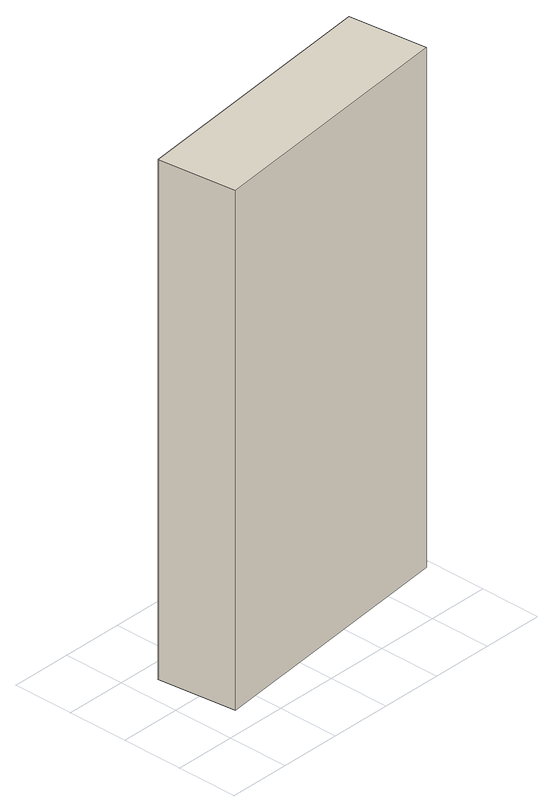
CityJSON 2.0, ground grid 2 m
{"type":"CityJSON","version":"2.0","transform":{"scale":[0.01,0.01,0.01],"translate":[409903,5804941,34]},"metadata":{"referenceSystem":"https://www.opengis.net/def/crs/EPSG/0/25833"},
"CityObjects":{
"building1":{"type":"Building","attributes":{"Gemeindeschluessel":"11000009","BezugspunktDach":"2200","function":"31001_2000","measuredHeight":16.71,"storeysAboveGround":1},"address":[{"country":"Germany","locality":"Berlin","thoroughfareNumber":"801","thoroughfareName":"Gosener Landstraße"}],"geometry":[{"type":"Solid","lod":"1","boundaries":[[[[0,1,2,3]],[[4,5,6,7]],[[4,7,3,2]],[[5,4,2,1]],[[6,5,1,0]],[[7,6,0,3]]]]}]}
},
"vertices":[
[111,83,1741],[975,183,1741],[945,440,1741],[81,339,1741],[945,440,70],[975,183,70],[111,83,70],[81,339,70]
]}
